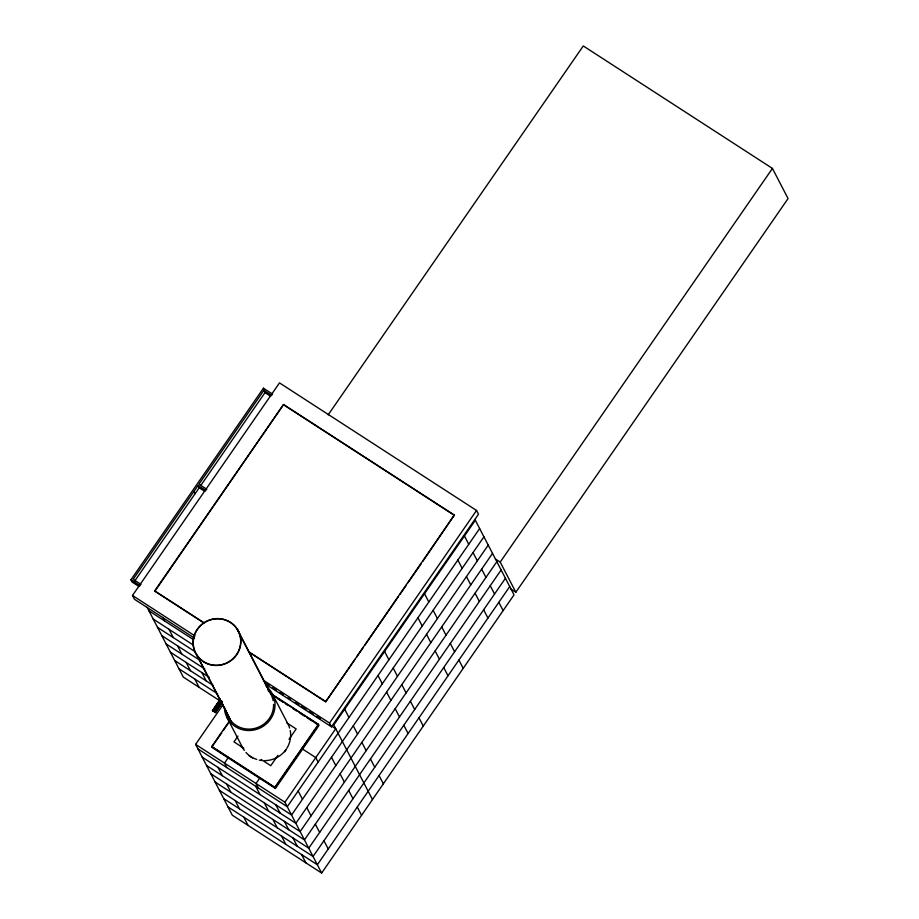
<?xml version="1.0" encoding="UTF-8"?>
<svg xmlns="http://www.w3.org/2000/svg" width="919" height="919" viewBox="0 0 919 919"><rect width="100%" height="100%" fill="white"/><g stroke="black" fill="none" stroke-linecap="round" stroke-linejoin="round"><path stroke-width="1.38" d="M139.01 586.506L132.106 582.037L130.935 579.786L263.42 388.197L272.621 394.148M205.925 490.597L198.044 485.496L133.163 579.315L141.044 584.427M271.714 395.457L263.833 390.357L198.952 484.187L206.832 489.287M134.335 581.578L199.216 487.759L198.044 485.496M200.928 485.266L265.005 392.62L263.833 390.357M194.506 638.142L134.438 599.245L132.485 595.478L279.491 382.89L476.536 510.459L478.489 514.226L331.483 726.814L265.396 684.035M422.717 561.452L454.319 515.077L283.546 404.521L154.691 590.86L204.007 622.783M283.546 404.521L154.886 591.239L202.996 622.381M328.163 414.871L583.278 45.95L772.431 168.418L788.065 198.561L515.835 592.227L511.01 589.113M221.973 703.242L215.483 712.57L212.542 710.594L220.25 699.141M212.542 710.594L220.365 699.29M212.76 710.801L219.009 701.76M212.427 710.444L213.771 711.007L220.962 700.623M215.586 712.57L214.184 711.295L221.376 700.898M214.587 711.582L221.778 701.186M214.954 711.869L222.145 701.473M215.253 712.122L221.64 702.886M215.287 712.501L221.858 703.092M372.459 799.564L333.781 724.953L475.341 520.246L514.02 594.857L321.639 873.05L232.312 815.222L195.598 744.379L223.202 704.459M271.99 694.293L318.388 724.333L318.973 725.47L275.413 788.456L212.358 747.629L211.772 746.504L229.52 720.841M221.651 732.88L211.967 746.883L275.022 787.698L318.583 724.712L270.99 693.902M223.26 730.548L228.107 723.552M237.952 736.142L233.989 741.886L243.535 748.066M228.383 757.463L224.489 763.092L226.832 767.606M259.905 777.876L256.022 783.493L258.365 788.02M277.917 755.361L270.772 765.699L261.214 759.508M289.025 739.29L296.171 728.951L286.625 722.771M284.683 751.742L286.291 749.399M355.021 659.337L325.659 701.794L454.319 515.077M356.652 656.982L363.177 647.539M364.809 645.184L398.249 596.833M399.88 594.478L406.405 585.035M408.036 582.68L421.086 563.807M275.413 788.456L274.827 787.319L318.388 724.333M331.483 726.814L329.53 723.046L476.536 510.459M321.639 873.05L284.924 802.207L335.734 728.721L329.783 724.873M479.638 528.54L287.268 806.733L197.941 748.905M483.934 536.822L291.564 815.015L202.237 757.187M488.23 545.116L295.861 823.309L206.534 765.481M492.527 553.41L300.157 831.603L210.83 773.775M496.834 561.693L304.453 839.886L215.126 782.058M515.835 592.227L500.212 562.083L772.431 168.418M501.131 569.987L308.75 848.18L219.423 790.351M505.427 578.281L313.046 856.474L223.719 798.645M509.723 586.563L317.342 864.756L228.015 806.928M265.005 392.62L270.634 396.261M283.741 404.9L454.514 515.456M495.387 558.97L500.212 562.083M199.216 487.759L204.845 491.401M248.498 651.594L325.464 701.415M248.693 651.962L325.659 701.794M130.935 579.786L140.136 585.736M132.485 595.478L194.966 635.925M263.443 680.267L329.53 723.046M266.659 684L269.037 685.54M272.61 687.86L276.182 690.169M279.755 692.478L283.328 694.798M288.095 697.877L290.473 699.416M295.24 702.507L298.813 704.816M301.202 706.366L305.958 709.445M309.531 711.754L313.103 714.074M316.676 716.383L320.249 718.704M148.912 610.779L193.576 639.693M277.331 698.509L283.282 702.357M285.66 703.897L288.038 705.436M292.793 708.526L296.366 710.835M299.939 713.144L304.694 716.223M307.072 717.762L311.828 720.841M314.218 722.391L317.779 724.7M153.22 619.073L193.059 644.862M157.517 627.367L194.954 651.594M161.813 635.649L200.457 660.669M166.109 643.943L204.753 668.963M170.406 652.226L209.153 677.314M174.702 660.52L213.449 685.608M178.998 668.814L217.642 693.834M301.581 748.411L315.768 757.589L318.123 762.115M219.526 700.554L183.295 677.096L147.074 607.229M241.341 746.906L243.73 748.445M248.957 755.625L252.553 757.957M211.772 746.504L274.827 787.319M195.598 744.379L284.924 802.207M464.451 535.995L468.747 544.278M473.044 552.572L477.34 560.866M481.648 569.148L485.944 577.442M490.241 585.736L494.537 594.019M498.833 602.313L503.13 610.607M457.857 560.027L462.154 568.321M466.461 576.604L470.758 584.898M475.054 593.192L479.35 601.474M483.647 609.768L487.943 618.062M424.532 593.731L428.828 602.025M433.125 610.308L437.421 618.602M441.717 626.896L446.014 635.178M450.31 643.472L454.606 651.755M458.903 660.049L463.199 668.343M417.938 617.763L422.235 626.057M426.531 634.351L430.827 642.634M435.124 650.928L439.42 659.222M443.716 667.504L448.012 675.798M263.42 388.197L264.592 390.46M384.601 651.468L388.898 659.762M393.194 668.044L397.49 676.338M401.787 684.632L406.083 692.915M410.379 701.208L414.676 709.502M418.972 717.785L423.28 726.079M378.008 675.511L382.304 683.793M386.6 692.087L390.897 700.381M395.193 708.664L399.489 716.958M403.786 725.24L408.093 733.534M344.671 709.204L348.967 717.498M353.264 725.792L357.56 734.074M361.856 742.368L366.164 750.662M370.46 758.945L374.757 767.239M379.053 775.533L383.349 783.815M193.955 491.401L195.127 493.664M331.495 757.279L335.791 765.573M340.087 773.867L344.384 782.149M348.68 790.443L352.976 798.726M357.273 807.02L361.569 815.314M272.587 694.339L288.21 724.494A25.571 24.664 -27.4 0 1 289.634 728.089M237.01 628.63L269.795 691.881M236.815 628.757L269.6 692.007M298.158 790.983L302.454 799.277M306.751 807.56L311.047 815.854M315.343 824.148L319.64 832.43M323.936 840.724L328.232 849.018M275.803 804.814L280.1 813.108M284.396 821.391L288.692 829.685M292.989 837.979L297.285 846.261M301.581 854.555L305.878 862.849M197.103 655.316L229.888 718.578M196.919 655.442L231.668 722.495M226.706 716.958L242.34 747.101A25.571 24.664 -27.4 0 0 244.328 750.432M201.927 672.639L206.224 680.933M255.735 786.319L260.031 794.613M264.327 802.896L268.624 811.19M272.932 819.484L277.228 827.766M281.524 836.06L285.82 844.354M162.835 617.43L164.685 620.991M168.981 629.274L173.277 637.568M177.574 645.862L181.87 654.144M186.166 662.438L190.463 670.732M194.759 679.015L199.055 687.309M217.998 767.399L222.295 775.682M226.591 783.976L230.887 792.27M235.184 800.552L239.48 808.846M243.776 817.14L248.084 825.423M224.489 707.125L224.673 710.846A25.571 24.664 -27.4 0 0 262.294 726.837A25.571 24.664 -27.4 0 0 266.177 686.309M267.9 689.939A24.124 23.274 -27.4 0 1 273.207 700.749M273.586 704.402A24.124 23.274 -27.4 0 1 252.093 728.905A24.124 23.274 -27.4 0 1 226.085 710.548M290.243 730.605A25.571 24.664 -27.4 0 1 286.889 748.215M286.165 749.318A25.571 24.664 -27.4 0 1 264.546 760.656M261.904 760.53A25.571 24.664 -27.4 0 1 259.284 760.116M256.746 759.45A25.571 24.664 -27.4 0 1 245.936 752.454M212.094 664.908A23.905 23.055 -27.4 0 0 239.503 634.144A23.905 23.055 -27.4 0 0 199.285 627.057A23.905 23.055 -27.4 0 0 212.094 664.908M212.048 665.126A24.124 23.274 -27.4 0 0 239.71 634.076A24.124 23.274 -27.4 0 0 199.113 626.919A24.124 23.274 -27.4 0 0 212.048 665.126"/></g></svg>
